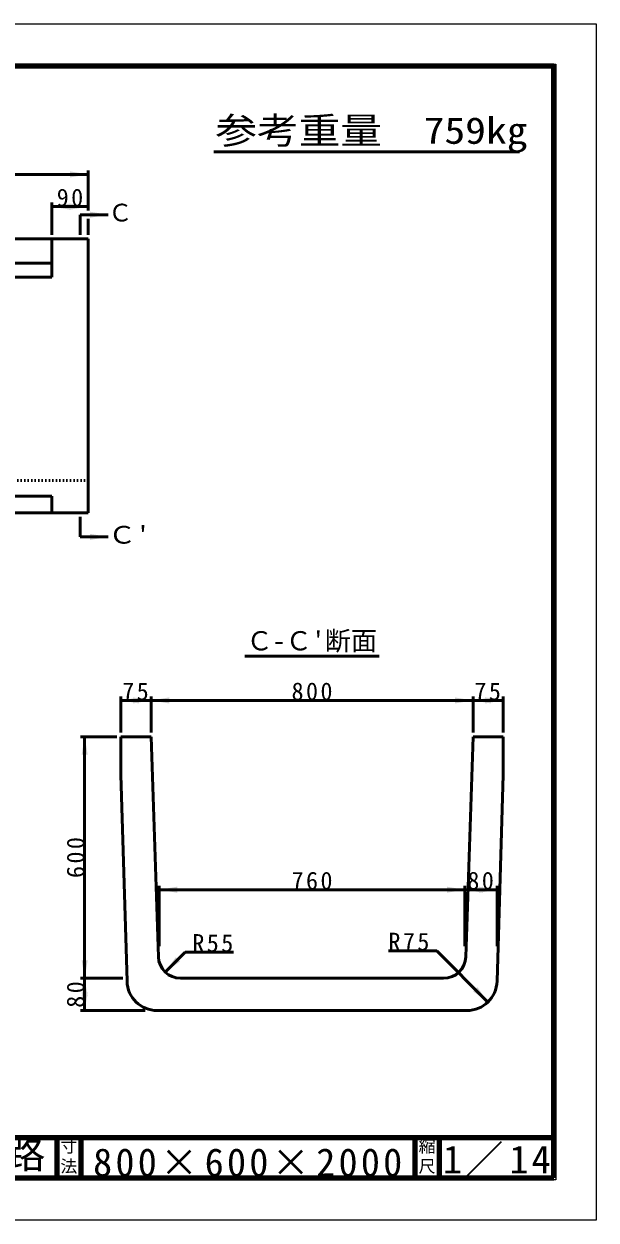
# Model space of a CAD drawing. Units: millimetres, scale not verified. Extents: x -2102 to 2102, y -1485 to 1485.
# Drawn here: x 681 to 2102, y -1485 to 1485 of the extents above; entities that cross this region are included whole.
import ezdxf
from ezdxf.enums import TextEntityAlignment as Align

# ---------------------------------------------------------------- set-up
doc = ezdxf.new("R2010")
doc.units = ezdxf.units.MM
doc.header["$LTSCALE"] = 5
doc.linetypes.add('DOTTED', pattern=[1.75, 0.25, -1.5])
doc.layers.add('0-0_V-nasSTD', color=7, linetype='Continuous', lineweight=50)
doc.layers.add('0-1_0', color=7, linetype='Continuous', lineweight=50)
doc.styles.add('ＭＳ ゴシック', font='')
doc.styles.get('ＭＳ ゴシック').set_extended_font_data('MS Gothic')

msp = doc.modelspace()

# ---------------------------------------------------------------- linework, layer by layer
at = {"layer": '0-0_V-nasSTD'}
for p, q in [((-1159.699, 1111.325), (840.301, 1111.325)), ((840.301, 1121.325), (840.301, 1021.325)), ((750.301, 1041.325), (750.301, 961.325)), ((750.301, 1031.325), (840.301, 1031.325)), ((820.301, 961.325), (820.301, 1011.325)), ((890.301, 1011.325), (820.301, 1011.325)), ((840.301, 1001.325), (840.301, 961.325)), ((840.301, 951.325), (-1239.699, 951.325)), ((750.301, 951.325), (750.301, 856.325)), ((840.301, 271.325), (840.301, 951.325)), ((-114.699, 891.325), (750.301, 891.325)), ((750.301, 856.325), (-114.699, 856.325)), ((-114.699, 312.677), (750.301, 312.677)), ((750.301, 312.677), (750.301, 271.325)), ((840.301, 271.325), (-1069.699, 271.325)), ((820.301, 261.325), (820.301, 211.325)), ((890.301, 211.325), (820.301, 211.325)), ((921.74, -184.76), (921.74, -274.76)), ((996.74, -194.76), (921.74, -194.76)), ((996.74, -184.76), (996.74, -274.76)), ((996.74, -194.76), (1796.74, -194.76)), ((1796.74, -184.76), (1796.74, -274.76)), ((1796.74, -194.76), (1871.74, -194.76)), ((1871.74, -184.76), (1871.74, -274.76)), ((821.74, -284.76), (911.74, -284.76)), ((831.74, -284.76), (831.74, -884.76)), ((996.74, -284.76), (921.74, -284.76)), ((921.74, -284.76), (921.74, -379.76)), ((996.74, -284.76), (1014.968, -831.592)), ((1778.512, -831.592), (1796.74, -284.76)), ((1871.74, -284.76), (1796.74, -284.76)), ((1871.74, -284.76), (1871.74, -379.76)), ((921.74, -379.76), (936.955, -891.987)), ((1871.74, -379.76), (1856.525, -891.987)), ((1016.74, -654.76), (1016.74, -804.76)), ((1776.74, -664.76), (1016.74, -664.76)), ((1776.74, -654.76), (1776.74, -804.76)), ((1856.74, -664.76), (1776.74, -664.76)), ((1856.74, -654.76), (1856.74, -804.76)), ((1031.7, -869.293), (1081.197, -819.796)), ((1081.197, -819.796), (1201.197, -819.796)), ((1706.519, -816.295), (1586.519, -816.295)), ((1833.798, -943.575), (1706.519, -816.295)), ((821.74, -884.76), (926.74, -884.76)), ((831.74, -884.76), (831.74, -964.76)), ((1069.937, -884.76), (1723.543, -884.76)), ((821.74, -964.76), (981.74, -964.76)), ((1011.922, -964.76), (1781.559, -964.76))]:
    msp.add_line(p, q, dxfattribs=at)
at = {"layer": '0-0_V-nasSTD', "linetype": 'DOTTED'}
msp.add_line((840.301, 351.325), (-1159.699, 351.325), dxfattribs=at)
at = {"layer": '0-0_V-nasSTD', "lineweight": 100}
for p, q in [((762.5, -1280), (762.5, -1380)), ((822.5, -1280), (822.5, -1380)), ((1652.5, -1280), (1652.5, -1380)), ((1652.5, -1280), (1652.5, -1380)), ((1712.5, -1280), (1712.5, -1380)), ((-1997.5, -1380), (1997.5, -1380))]:
    msp.add_line(p, q, dxfattribs=at)
at = {"layer": '0-0_V-nasSTD', "lineweight": 18}
for points in [[(-2102.5, -1485), (-2102.5, 1485), (2102.5, 1485), (2102.5, -1485)], [(-2002.5, -1385), (-2002.5, 1385), (2002.5, 1385), (2002.5, -1385)]]:
    msp.add_lwpolyline(points, close=True, dxfattribs=at)
at = {"layer": '0-0_V-nasSTD', "lineweight": 100}
msp.add_lwpolyline([(1997.5, -1380), (1997.5, 1380), (-1997.5, 1380)], dxfattribs=at)
at = {"layer": '0-0_V-nasSTD'}
for centre, radius, start, end in [((1069.937, -829.76), 55, 181.90915, 270), ((1723.543, -829.76), 55, 270, 358.09085), ((1011.922, -889.76), 75, 181.70135, 270), ((1781.559, -889.76), 75, 270, 358.29865)]:
    msp.add_arc(centre, radius, start, end, dxfattribs=at)
for points in [[(795.301, 1103.825), (795.301, 1118.825), (840.301, 1111.325)], [(750.301, 1031.325), (795.301, 1023.825), (795.301, 1038.825)], [(795.301, 1023.825), (795.301, 1038.825), (840.301, 1031.325)], [(845.301, 1003.825), (845.301, 1018.825), (890.301, 1011.325)], [(845.301, 203.825), (845.301, 218.825), (890.301, 211.325)], [(921.74, -194.76), (966.74, -202.26), (966.74, -187.26)], [(951.74, -202.26), (951.74, -187.26), (996.74, -194.76)], [(996.74, -194.76), (1041.74, -202.26), (1041.74, -187.26)], [(1751.74, -202.26), (1751.74, -187.26), (1796.74, -194.76)], [(1796.74, -194.76), (1841.74, -202.26), (1841.74, -187.26)], [(1826.74, -202.26), (1826.74, -187.26), (1871.74, -194.76)], [(824.24, -329.76), (831.74, -284.76), (839.24, -329.76)], [(1016.74, -664.76), (1061.74, -672.26), (1061.74, -657.26)], [(1731.74, -672.26), (1731.74, -657.26), (1776.74, -664.76)], [(1776.74, -664.76), (1821.74, -672.26), (1821.74, -657.26)], [(1811.74, -672.26), (1811.74, -657.26), (1856.74, -664.76)], [(824.24, -839.76), (831.74, -884.76), (839.24, -839.76)], [(1031.7, -869.293), (1058.216, -832.17), (1068.823, -842.777)], [(824.24, -929.76), (831.74, -884.76), (839.24, -929.76)], [(824.24, -919.76), (831.74, -964.76), (839.24, -919.76)], [(1796.675, -917.058), (1807.282, -906.451), (1833.798, -943.575)]]:
    msp.add_solid(points, dxfattribs=at)
at = {"layer": '0-1_0'}
for p, q in [((1152.5, 1167.5), (1912, 1167.5)), ((1229.612, -84.76), (1563.868, -84.76))]:
    msp.add_line(p, q, dxfattribs=at)
at = {"layer": '0-1_0', "lineweight": 100}
msp.add_line((-1997.5, -1280), (1997.5, -1280), dxfattribs=at)

# ---------------------------------------------------------------- texts
at = {"layer": '0-0_V-nasSTD', "style": 'ＭＳ ゴシック'}
for s, height, width, p in [('参考重量\u3000759kg', 65.98, 1.15, (1156.5, 1167.5)), ("Ｃ'", 43.99, 1.15, (890.301, 181.325)), ('鉄筋コンクリートＵ型水路', 69.65, 1.1, (-519.75, -1377.53))]:
    msp.add_text(s, height=height, dxfattribs=dict(at, width=width)).set_placement(p, align=Align.BOTTOM_LEFT)
for s, height, p in [('Ｃ', 43.99, (890.301, 981.325)), ("Ｃ-Ｃ'断面", 47.65, (1233.608, -84.76)), ('寸', 30.79, (771.482, -1326.001)), ('縮', 30.79, (1661.482, -1326.001)), ('法', 30.79, (771.476, -1375.99)), ('尺', 30.79, (1661.476, -1375.99))]:
    msp.add_text(s, height=height, dxfattribs=at).set_placement(p, align=Align.BOTTOM_LEFT)
at = {"layer": '0-0_V-nasSTD', "attachment_point": 7, "style": 'ＭＳ ゴシック'}
for s, insert, char_height in [('\\T1.2;90', (762.31, 1031.325), 43.99), ('\\T1.2;75', (925.092, -194.76), 43.99), ('\\T1.2;800', (1345.753, -194.76), 43.99), ('\\T1.2;75', (1800.092, -194.76), 43.99), ('\\T1.2;760', (1345.753, -664.76), 43.99), ('\\T1.2;80', (1782.592, -664.76), 43.99), ('\\T1.2;R75', (1586.519, -816.295), 43.99), ('\\T1.2;R55', (1099.197, -819.796), 43.99), ('\\T1.16;1／14', (1722, -1377.418), 69.65), ('\\T1.17;800×600×2000', (852.75, -1377.53), 69.65)]:
    msp.add_mtext(s, dxfattribs=dict(at, insert=insert, char_height=char_height))
at = {"layer": '0-0_V-nasSTD', "char_height": 43.99, "attachment_point": 7, "rotation": 90, "style": 'ＭＳ ゴシック'}
for s, insert in [('\\T1.2;600', (831.74, -635.747)), ('\\T1.2;80', (831.74, -957.915))]:
    msp.add_mtext(s, dxfattribs=dict(at, insert=insert))

doc.saveas('drawing.dxf')
